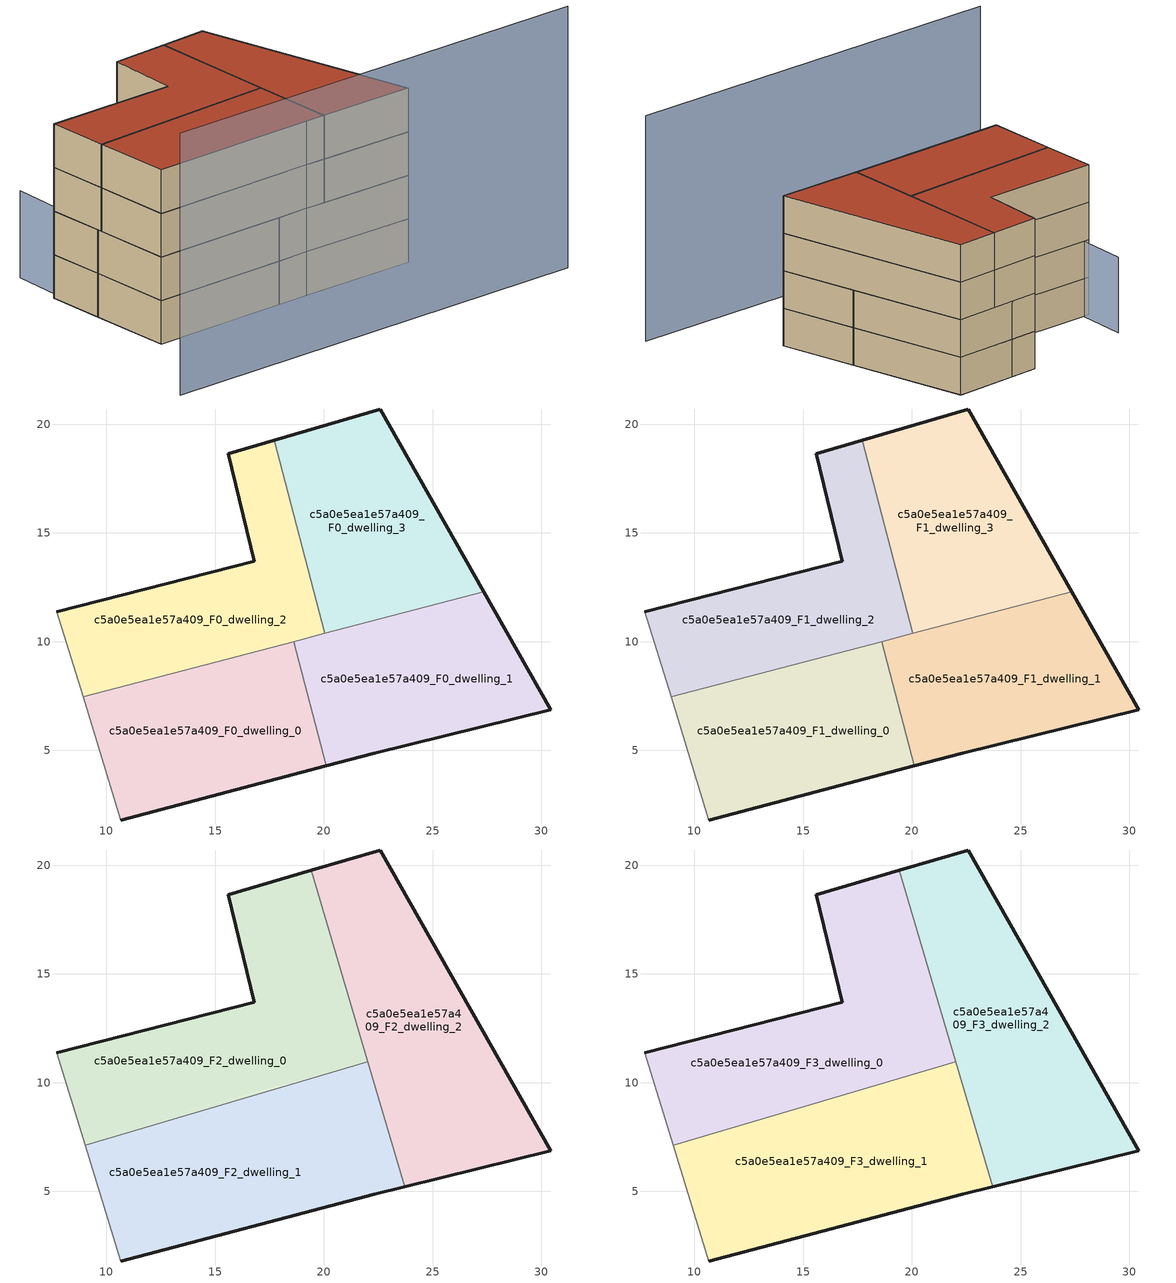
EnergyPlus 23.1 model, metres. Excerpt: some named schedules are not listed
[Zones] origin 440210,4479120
c5a0e5ea1e57a409_F0_dwelling_0
 floor ground (EU_floor_Construction): 20.12,4.29 18.62,10.01 8.93,7.46 10.67,1.8 z0
 wall outside (EU_wall_Construction): 20.12,4.29 10.67,1.8 z0:3
 wall to c5a0e5ea1e57a409_F0_dwelling_1 (EU_wall_Construction): 18.62,10.01 20.12,4.29 z0:3
 wall adiabatic (EU_wall_Construction): 10.67,1.8 8.93,7.46 z0:3
 wall to c5a0e5ea1e57a409_F0_dwelling_2 (EU_wall_Construction): 8.93,7.46 18.62,10.01 z0:3
c5a0e5ea1e57a409_F0_dwelling_1
 floor ground (EU_floor_Construction): 30.42,6.86 27.34,12.3 18.62,10.01 20.12,4.29 22.31,4.87 z0
 wall outside (EU_wall_Construction): 27.34,12.3 30.42,6.86 22.31,4.87 20.12,4.29 z0:3
 wall to c5a0e5ea1e57a409_F0_dwelling_3 (EU_wall_Construction): 20.05,10.39 27.34,12.3 z0:3
 wall to c5a0e5ea1e57a409_F0_dwelling_2 (EU_wall_Construction): 18.62,10.01 20.05,10.38 z0:3
c5a0e5ea1e57a409_F0_dwelling_2
 floor ground (EU_floor_Construction): 20.05,10.38 17.72,19.26 15.59,18.64 16.8,13.7 7.73,11.37 8.93,7.46 z0
 wall outside (EU_wall_Construction): 7.73,11.37 16.8,13.7 15.59,18.64 17.72,19.26 z0:3
 wall to c5a0e5ea1e57a409_F0_dwelling_3 (EU_wall_Construction): 17.72,19.26 20.05,10.38 z0:3
 wall adiabatic (EU_wall_Construction): 8.93,7.46 7.73,11.37 z0:3
c5a0e5ea1e57a409_F0_dwelling_3
 floor ground (EU_floor_Construction): 27.34,12.3 22.59,20.7 17.72,19.26 20.05,10.38 z0
 wall outside (EU_wall_Construction): 17.72,19.26 22.59,20.7 27.34,12.3 z0:3
c5a0e5ea1e57a409_F1_dwelling_0
 floor to c5a0e5ea1e57a409_F0_dwelling_0 (EU_floor_Construction): 20.12,4.29 18.62,10.01 8.93,7.46 10.67,1.8 z3
 wall outside (EU_wall_Construction): 20.12,4.29 10.67,1.8 z3:6
 wall to c5a0e5ea1e57a409_F1_dwelling_1 (EU_wall_Construction): 18.62,10.01 20.12,4.29 z3:6
 wall adiabatic (EU_wall_Construction): 10.67,1.8 8.93,7.46 z3:6
 wall to c5a0e5ea1e57a409_F1_dwelling_2 (EU_wall_Construction): 8.93,7.46 18.62,10.01 z3:6
c5a0e5ea1e57a409_F1_dwelling_1
 floor to c5a0e5ea1e57a409_F0_dwelling_1 (EU_floor_Construction): 30.42,6.86 27.34,12.3 18.62,10.01 20.12,4.29 22.31,4.87 z3
 wall outside (EU_wall_Construction): 27.34,12.3 30.42,6.86 22.31,4.87 20.12,4.29 z3:6
 wall to c5a0e5ea1e57a409_F1_dwelling_3 (EU_wall_Construction): 20.05,10.39 27.34,12.3 z3:6
 wall to c5a0e5ea1e57a409_F1_dwelling_2 (EU_wall_Construction): 18.62,10.01 20.05,10.38 z3:6
c5a0e5ea1e57a409_F1_dwelling_2
 floor to c5a0e5ea1e57a409_F0_dwelling_2 (EU_floor_Construction): 20.05,10.38 17.72,19.26 15.59,18.64 16.8,13.7 7.73,11.37 8.93,7.46 z3
 wall outside (EU_wall_Construction): 7.73,11.37 16.8,13.7 15.59,18.64 17.72,19.26 z3:6
 wall to c5a0e5ea1e57a409_F1_dwelling_3 (EU_wall_Construction): 17.72,19.26 20.05,10.38 z3:6
 wall adiabatic (EU_wall_Construction): 8.93,7.46 7.73,11.37 z3:6
c5a0e5ea1e57a409_F1_dwelling_3
 floor to c5a0e5ea1e57a409_F0_dwelling_3 (EU_floor_Construction): 27.34,12.3 22.59,20.7 17.72,19.26 20.05,10.38 z3
 wall outside (EU_wall_Construction): 17.72,19.26 22.59,20.7 27.34,12.3 z3:6
c5a0e5ea1e57a409_F2_dwelling_0
 floor to c5a0e5ea1e57a409_F1_dwelling_2 (EU_floor_Construction): 20.03,10.38 20.05,10.39 17.72,19.26 15.59,18.64 16.8,13.7 7.73,11.37 8.93,7.46 z6
 floor to c5a0e5ea1e57a409_F1_dwelling_1 (EU_floor_Construction): 20.03,10.38 18.62,10.01 18.63,9.97 z6
 floor to c5a0e5ea1e57a409_F1_dwelling_3 (EU_floor_Construction): 22.01,10.96 19.42,19.76 17.72,19.26 20.05,10.39 z6
 floor to c5a0e5ea1e57a409_F1_dwelling_0 (EU_floor_Construction): 18.63,9.97 18.62,10.01 8.93,7.46 9.03,7.13 z6
 wall outside (EU_wall_Construction): 7.73,11.37 16.8,13.7 15.59,18.64 19.42,19.76 z6:9
 wall adiabatic (EU_wall_Construction): 9.03,7.13 7.73,11.37 z6:9
 wall to c5a0e5ea1e57a409_F2_dwelling_2 (EU_wall_Construction): 19.42,19.76 22.01,10.96 z6:9
 wall to c5a0e5ea1e57a409_F2_dwelling_1 (EU_wall_Construction): 22.01,10.96 9.03,7.13 z6:9
c5a0e5ea1e57a409_F2_dwelling_1
 floor to c5a0e5ea1e57a409_F1_dwelling_0 (EU_floor_Construction): 20.12,4.3 18.63,9.97 9.03,7.13 10.67,1.8 z6
 floor to c5a0e5ea1e57a409_F1_dwelling_1 (EU_floor_Construction): 23.71,5.22 22.03,10.91 20.04,10.38 18.63,9.97 20.12,4.3 22.31,4.87 z6
 floor to c5a0e5ea1e57a409_F1_dwelling_3 (EU_floor_Construction): 22.03,10.91 22.01,10.96 20.05,10.39 z6
 wall outside (EU_wall_Construction): 23.71,5.22 22.31,4.87 10.67,1.8 z6:9
 wall adiabatic (EU_wall_Construction): 10.67,1.8 9.03,7.13 z6:9
 wall to c5a0e5ea1e57a409_F2_dwelling_2 (EU_wall_Construction): 22.01,10.96 23.71,5.22 z6:9
c5a0e5ea1e57a409_F2_dwelling_2
 floor to c5a0e5ea1e57a409_F1_dwelling_3 (EU_floor_Construction): 27.34,12.3 22.59,20.7 19.42,19.76 22.03,10.91 z6
 floor to c5a0e5ea1e57a409_F1_dwelling_1 (EU_floor_Construction): 30.42,6.86 27.34,12.3 22.03,10.91 23.71,5.22 z6
 wall outside (EU_wall_Construction): 19.42,19.76 22.59,20.7 30.42,6.86 23.71,5.22 z6:9
c5a0e5ea1e57a409_F3_dwelling_0
 floor to c5a0e5ea1e57a409_F2_dwelling_0 (EU_floor_Construction): 22.01,10.96 19.42,19.76 15.59,18.64 16.8,13.7 7.73,11.37 9.03,7.13 z9
 wall outside (EU_wall_Construction): 7.73,11.37 16.8,13.7 15.59,18.64 19.42,19.76 z9:12
 wall adiabatic (EU_wall_Construction): 9.03,7.13 7.73,11.37 z9:12
 wall to c5a0e5ea1e57a409_F3_dwelling_2 (EU_wall_Construction): 19.42,19.76 22.01,10.96 z9:12
 wall to c5a0e5ea1e57a409_F3_dwelling_1 (EU_wall_Construction): 22.01,10.96 9.03,7.13 z9:12
 roof outside (EU_roof_Construction): 19.42,19.76 22.01,10.96 9.03,7.13 7.73,11.37 16.8,13.7 15.59,18.64 z12
c5a0e5ea1e57a409_F3_dwelling_1
 floor to c5a0e5ea1e57a409_F2_dwelling_1 (EU_floor_Construction): 22.31,4.87 23.71,5.22 22.01,10.96 9.03,7.13 10.67,1.8 z9
 wall outside (EU_wall_Construction): 23.71,5.22 22.31,4.87 10.67,1.8 z9:12
 wall adiabatic (EU_wall_Construction): 10.67,1.8 9.03,7.13 z9:12
 wall to c5a0e5ea1e57a409_F3_dwelling_2 (EU_wall_Construction): 22.01,10.96 23.71,5.22 z9:12
 roof outside (EU_roof_Construction): 22.01,10.96 23.71,5.22 22.31,4.87 10.67,1.8 9.03,7.13 z12
c5a0e5ea1e57a409_F3_dwelling_2
 floor to c5a0e5ea1e57a409_F2_dwelling_2 (EU_floor_Construction): 30.42,6.86 22.59,20.7 19.42,19.76 23.71,5.22 z9
 wall outside (EU_wall_Construction): 19.42,19.76 22.59,20.7 30.42,6.86 23.71,5.22 z9:12
 roof outside (EU_roof_Construction): 22.59,20.7 30.42,6.86 23.71,5.22 19.42,19.76 z12
shading: 7.21,15.24 10.67,1.8 z0:6; 8.26,-6.02 39.14,1.77 z0:18
[Building]
EU S2 Campaign: North Axis=0; Terrain=City; Solar Distribution=FullExterior
[Site:Location]
Madrid: Latitude=40.5; Longitude=-3.5; Time Zone=1; Elevation=609
[SizingPeriod:WeatherFileDays]
AnnualSizingPeriod: Begin Month=1; Begin Day of Month=1; End Month=12; End Day of Month=31; Day of Week for Start Day=Monday; Use Weather File Daylight Saving Period=No; Use Weather File Rain and Snow Indicators=No
[MATERIAL]
EU_InternalMass_Material: Roughness=MediumRough; Thickness=0.1; Conductivity=1; Density=1800; Specific Heat=900; Thermal Absorptance=0.9; Solar Absorptance=0.7; Visible Absorptance=0.7
[MATERIAL:NOMASS] Roughness=MediumRough; Thermal Absorptance=0.9; Solar Absorptance=0.7; Visible Absorptance=0.7
Name | Thermal Resistance
EU_wall_NoMass | 1.60022
EU_roof_NoMass | 1.57597
EU_floor_NoMass | 0.470652
[CONSTRUCTION]
EU_wall_Construction: EU_wall_NoMass
EU_roof_Construction: EU_roof_NoMass
EU_floor_Construction: EU_floor_NoMass
EU_InternalMass_Construction: EU_InternalMass_Material
[ZONE] Type=1; Multiplier=1; Ceiling Height=autocalculate; Floor Area=autocalculate; Part of Total Floor Area=Yes
Name | Volume
c5a0e5ea1e57a409_F0_dwelling_0; c5a0e5ea1e57a409_F1_dwelling_0 | 175.442
c5a0e5ea1e57a409_F2_dwelling_0; c5a0e5ea1e57a409_F3_dwelling_0 | 233.9
c5a0e5ea1e57a409_F0_dwelling_1; c5a0e5ea1e57a409_F1_dwelling_1 | 175.435
c5a0e5ea1e57a409_F2_dwelling_1; c5a0e5ea1e57a409_F3_dwelling_1 | 233.941
c5a0e5ea1e57a409_F0_dwelling_2; c5a0e5ea1e57a409_F1_dwelling_2 | 175.455
c5a0e5ea1e57a409_F2_dwelling_2; c5a0e5ea1e57a409_F3_dwelling_2 | 233.909
c5a0e5ea1e57a409_F0_dwelling_3; c5a0e5ea1e57a409_F1_dwelling_3 | 175.458
[INTERNALMASS] Construction=EU_InternalMass_Construction
Name | Zone or ZoneList | Surface Area
c5a0e5ea1e57a409_F0_dwelling_0_EU_InternalMass | c5a0e5ea1e57a409_F0_dwelling_0 | 58.48
c5a0e5ea1e57a409_F0_dwelling_1_EU_InternalMass | c5a0e5ea1e57a409_F0_dwelling_1 | 58.4786
c5a0e5ea1e57a409_F0_dwelling_2_EU_InternalMass | c5a0e5ea1e57a409_F0_dwelling_2 | 58.4849
c5a0e5ea1e57a409_F0_dwelling_3_EU_InternalMass | c5a0e5ea1e57a409_F0_dwelling_3 | 58.4839
c5a0e5ea1e57a409_F1_dwelling_0_EU_InternalMass | c5a0e5ea1e57a409_F1_dwelling_0 | 58.48
c5a0e5ea1e57a409_F1_dwelling_1_EU_InternalMass | c5a0e5ea1e57a409_F1_dwelling_1 | 58.4786
c5a0e5ea1e57a409_F1_dwelling_2_EU_InternalMass | c5a0e5ea1e57a409_F1_dwelling_2 | 58.4849
c5a0e5ea1e57a409_F1_dwelling_3_EU_InternalMass | c5a0e5ea1e57a409_F1_dwelling_3 | 58.4839
c5a0e5ea1e57a409_F2_dwelling_0_EU_InternalMass | c5a0e5ea1e57a409_F2_dwelling_0 | 77.9689
c5a0e5ea1e57a409_F2_dwelling_1_EU_InternalMass | c5a0e5ea1e57a409_F2_dwelling_1 | 77.9776
c5a0e5ea1e57a409_F2_dwelling_2_EU_InternalMass | c5a0e5ea1e57a409_F2_dwelling_2 | 77.9699
c5a0e5ea1e57a409_F3_dwelling_0_EU_InternalMass | c5a0e5ea1e57a409_F3_dwelling_0 | 77.9689
c5a0e5ea1e57a409_F3_dwelling_1_EU_InternalMass | c5a0e5ea1e57a409_F3_dwelling_1 | 77.9776
c5a0e5ea1e57a409_F3_dwelling_2_EU_InternalMass | c5a0e5ea1e57a409_F3_dwelling_2 | 77.9699
[OTHEREQUIPMENT] Fuel Type=Electricity; Design Level Calculation Method=Watts/Area; Power per Zone Floor Area=1; Fraction Latent=0; Fraction Radiant=0; Fraction Lost=0; Carbon Dioxide Generation Rate=0; EndUse Subcategory=EU_Step8_InternalGains
Name | Zone or ZoneList or Space or SpaceList | Schedule
EU_Step8_InternalGain_c5a0e5ea1e57a409_F0_dwelling_0_f000 | c5a0e5ea1e57a409_F0_dwelling_0 | EU_Step8_GainSchedule_c5a0e5ea1e57a409_F0_dwelling_0_f000
EU_Step8_InternalGain_c5a0e5ea1e57a409_F0_dwelling_1_f000 | c5a0e5ea1e57a409_F0_dwelling_1 | EU_Step8_GainSchedule_c5a0e5ea1e57a409_F0_dwelling_1_f000
EU_Step8_InternalGain_c5a0e5ea1e57a409_F0_dwelling_2_f000 | c5a0e5ea1e57a409_F0_dwelling_2 | EU_Step8_GainSchedule_c5a0e5ea1e57a409_F0_dwelling_2_f000
EU_Step8_InternalGain_c5a0e5ea1e57a409_F0_dwelling_3_f000 | c5a0e5ea1e57a409_F0_dwelling_3 | EU_Step8_GainSchedule_c5a0e5ea1e57a409_F0_dwelling_3_f000
EU_Step8_InternalGain_c5a0e5ea1e57a409_F1_dwelling_0_f000 | c5a0e5ea1e57a409_F1_dwelling_0 | EU_Step8_GainSchedule_c5a0e5ea1e57a409_F1_dwelling_0_f000
EU_Step8_InternalGain_c5a0e5ea1e57a409_F1_dwelling_1_f000 | c5a0e5ea1e57a409_F1_dwelling_1 | EU_Step8_GainSchedule_c5a0e5ea1e57a409_F1_dwelling_1_f000
EU_Step8_InternalGain_c5a0e5ea1e57a409_F1_dwelling_2_f000 | c5a0e5ea1e57a409_F1_dwelling_2 | EU_Step8_GainSchedule_c5a0e5ea1e57a409_F1_dwelling_2_f000
EU_Step8_InternalGain_c5a0e5ea1e57a409_F1_dwelling_3_f000 | c5a0e5ea1e57a409_F1_dwelling_3 | EU_Step8_GainSchedule_c5a0e5ea1e57a409_F1_dwelling_3_f000
EU_Step8_InternalGain_c5a0e5ea1e57a409_F2_dwelling_0_f000 | c5a0e5ea1e57a409_F2_dwelling_0 | EU_Step8_GainSchedule_c5a0e5ea1e57a409_F2_dwelling_0_f000
EU_Step8_InternalGain_c5a0e5ea1e57a409_F2_dwelling_1_f000 | c5a0e5ea1e57a409_F2_dwelling_1 | EU_Step8_GainSchedule_c5a0e5ea1e57a409_F2_dwelling_1_f000
EU_Step8_InternalGain_c5a0e5ea1e57a409_F2_dwelling_2_f000 | c5a0e5ea1e57a409_F2_dwelling_2 | EU_Step8_GainSchedule_c5a0e5ea1e57a409_F2_dwelling_2_f000
EU_Step8_InternalGain_c5a0e5ea1e57a409_F3_dwelling_0_f000 | c5a0e5ea1e57a409_F3_dwelling_0 | EU_Step8_GainSchedule_c5a0e5ea1e57a409_F3_dwelling_0_f000
EU_Step8_InternalGain_c5a0e5ea1e57a409_F3_dwelling_1_f000 | c5a0e5ea1e57a409_F3_dwelling_1 | EU_Step8_GainSchedule_c5a0e5ea1e57a409_F3_dwelling_1_f000
EU_Step8_InternalGain_c5a0e5ea1e57a409_F3_dwelling_2_f000 | c5a0e5ea1e57a409_F3_dwelling_2 | EU_Step8_GainSchedule_c5a0e5ea1e57a409_F3_dwelling_2_f000
[ZONEVENTILATION:DESIGNFLOWRATE] Schedule=EU_AlwaysOn; Design Flow Rate Calculation Method=AirChanges/Hour; Air Changes per Hour=0.480704; Ventilation Type=Natural; Fan Pressure Rise=0; Fan Total Efficiency=1; Constant Term Coefficient=1; Temperature Term Coefficient=0; Velocity Term Coefficient=0; Velocity Squared Term Coefficient=0; Minimum Indoor Temperature=-100; Maximum Indoor Temperature=100; Delta Temperature=-100; Minimum Outdoor Temperature=-100; Maximum Outdoor Temperature=100; Maximum Wind Speed=40
Name | Zone or ZoneList or Space or SpaceList
EU_ConstantAir_c5a0e5ea1e57a409_F0_dwelling_0 | c5a0e5ea1e57a409_F0_dwelling_0
EU_ConstantAir_c5a0e5ea1e57a409_F0_dwelling_1 | c5a0e5ea1e57a409_F0_dwelling_1
EU_ConstantAir_c5a0e5ea1e57a409_F0_dwelling_2 | c5a0e5ea1e57a409_F0_dwelling_2
EU_ConstantAir_c5a0e5ea1e57a409_F0_dwelling_3 | c5a0e5ea1e57a409_F0_dwelling_3
EU_ConstantAir_c5a0e5ea1e57a409_F1_dwelling_0 | c5a0e5ea1e57a409_F1_dwelling_0
EU_ConstantAir_c5a0e5ea1e57a409_F1_dwelling_1 | c5a0e5ea1e57a409_F1_dwelling_1
EU_ConstantAir_c5a0e5ea1e57a409_F1_dwelling_2 | c5a0e5ea1e57a409_F1_dwelling_2
EU_ConstantAir_c5a0e5ea1e57a409_F1_dwelling_3 | c5a0e5ea1e57a409_F1_dwelling_3
EU_ConstantAir_c5a0e5ea1e57a409_F2_dwelling_0 | c5a0e5ea1e57a409_F2_dwelling_0
EU_ConstantAir_c5a0e5ea1e57a409_F2_dwelling_1 | c5a0e5ea1e57a409_F2_dwelling_1
EU_ConstantAir_c5a0e5ea1e57a409_F2_dwelling_2 | c5a0e5ea1e57a409_F2_dwelling_2
EU_ConstantAir_c5a0e5ea1e57a409_F3_dwelling_0 | c5a0e5ea1e57a409_F3_dwelling_0
EU_ConstantAir_c5a0e5ea1e57a409_F3_dwelling_1 | c5a0e5ea1e57a409_F3_dwelling_1
EU_ConstantAir_c5a0e5ea1e57a409_F3_dwelling_2 | c5a0e5ea1e57a409_F3_dwelling_2
[HVACTEMPLATE:THERMOSTAT] Constant Heating Setpoint=20; Constant Cooling Setpoint=50
EU_HeatOnly_c5a0e5ea1e57a409_F0_dwelling_0; EU_HeatOnly_c5a0e5ea1e57a409_F0_dwelling_1; EU_HeatOnly_c5a0e5ea1e57a409_F0_dwelling_2; EU_HeatOnly_c5a0e5ea1e57a409_F0_dwelling_3; EU_HeatOnly_c5a0e5ea1e57a409_F1_dwelling_0; EU_HeatOnly_c5a0e5ea1e57a409_F1_dwelling_1; EU_HeatOnly_c5a0e5ea1e57a409_F1_dwelling_2; EU_HeatOnly_c5a0e5ea1e57a409_F1_dwelling_3; EU_HeatOnly_c5a0e5ea1e57a409_F2_dwelling_0; EU_HeatOnly_c5a0e5ea1e57a409_F2_dwelling_1; EU_HeatOnly_c5a0e5ea1e57a409_F2_dwelling_2; EU_HeatOnly_c5a0e5ea1e57a409_F3_dwelling_0; EU_HeatOnly_c5a0e5ea1e57a409_F3_dwelling_1; EU_HeatOnly_c5a0e5ea1e57a409_F3_dwelling_2
[HVACTEMPLATE:ZONE:IDEALLOADSAIRSYSTEM] System Availability Schedule=EU_AlwaysOn; Maximum Heating Supply Air Temperature=50; Minimum Cooling Supply Air Temperature=13; Maximum Heating Supply Air Humidity Ratio=0.0156; Minimum Cooling Supply Air Humidity Ratio=0.0077; Heating Limit=NoLimit; Cooling Limit=NoLimit; Heating Availability Schedule=EU_AlwaysOn; Cooling Availability Schedule=EU_CoolingOff; Dehumidification Control Type=ConstantSensibleHeatRatio; Cooling Sensible Heat Ratio=0.7; Dehumidification Setpoint=60; Humidification Control Type=None; Humidification Setpoint=30; Outdoor Air Method=None; Outdoor Air Flow Rate per Person=0.00944; Outdoor Air Flow Rate per Zone Floor Area=0; Outdoor Air Flow Rate per Zone=0; Demand Controlled Ventilation Type=None; Outdoor Air Economizer Type=NoEconomizer; Heat Recovery Type=None; Sensible Heat Recovery Effectiveness=0.7; Latent Heat Recovery Effectiveness=0.65
Name | Template Thermostat
c5a0e5ea1e57a409_F0_dwelling_0 | EU_HeatOnly_c5a0e5ea1e57a409_F0_dwelling_0
c5a0e5ea1e57a409_F0_dwelling_1 | EU_HeatOnly_c5a0e5ea1e57a409_F0_dwelling_1
c5a0e5ea1e57a409_F0_dwelling_2 | EU_HeatOnly_c5a0e5ea1e57a409_F0_dwelling_2
c5a0e5ea1e57a409_F0_dwelling_3 | EU_HeatOnly_c5a0e5ea1e57a409_F0_dwelling_3
c5a0e5ea1e57a409_F1_dwelling_0 | EU_HeatOnly_c5a0e5ea1e57a409_F1_dwelling_0
c5a0e5ea1e57a409_F1_dwelling_1 | EU_HeatOnly_c5a0e5ea1e57a409_F1_dwelling_1
c5a0e5ea1e57a409_F1_dwelling_2 | EU_HeatOnly_c5a0e5ea1e57a409_F1_dwelling_2
c5a0e5ea1e57a409_F1_dwelling_3 | EU_HeatOnly_c5a0e5ea1e57a409_F1_dwelling_3
c5a0e5ea1e57a409_F2_dwelling_0 | EU_HeatOnly_c5a0e5ea1e57a409_F2_dwelling_0
c5a0e5ea1e57a409_F2_dwelling_1 | EU_HeatOnly_c5a0e5ea1e57a409_F2_dwelling_1
c5a0e5ea1e57a409_F2_dwelling_2 | EU_HeatOnly_c5a0e5ea1e57a409_F2_dwelling_2
c5a0e5ea1e57a409_F3_dwelling_0 | EU_HeatOnly_c5a0e5ea1e57a409_F3_dwelling_0
c5a0e5ea1e57a409_F3_dwelling_1 | EU_HeatOnly_c5a0e5ea1e57a409_F3_dwelling_1
c5a0e5ea1e57a409_F3_dwelling_2 | EU_HeatOnly_c5a0e5ea1e57a409_F3_dwelling_2
